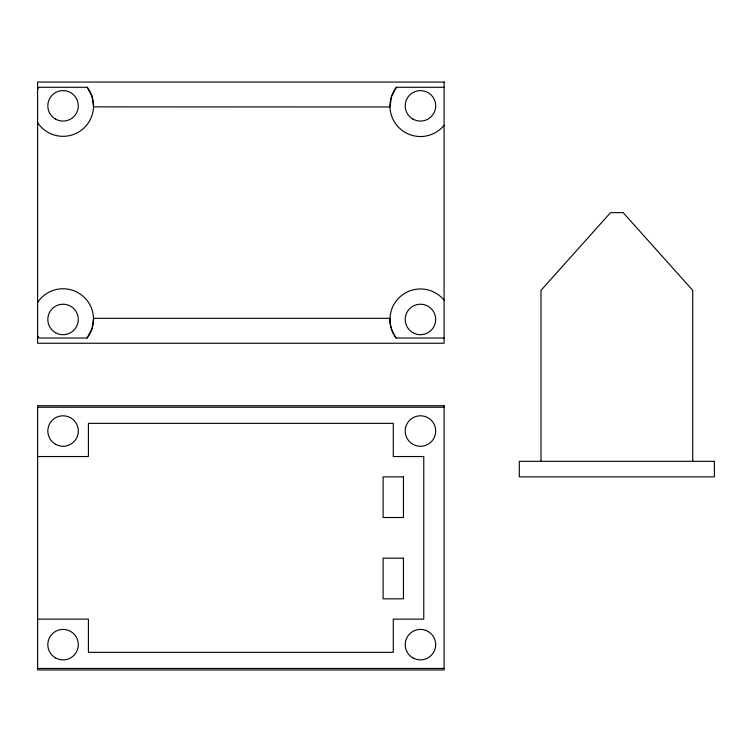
<?xml version="1.0" encoding="UTF-8"?>
<svg xmlns="http://www.w3.org/2000/svg" width="752" height="752" viewBox="0 0 752 752"><rect width="100%" height="100%" fill="white"/><g stroke="black" fill="none" stroke-linecap="round" stroke-linejoin="round"><path stroke-width="1.13" d="M37.6 89.065L38.878 87.27L87.232 87.27L92.026 96.341L93.521 106.887L389.978 106.963L391.519 96.425L396.426 87.27L444.094 87.27M38.587 337.432L37.6 336.031L39.038 338.033L87.072 338.033L91.988 328.868L93.53 318.331L389.978 318.331C389.705 325.372 391.971 332.459 396.276 338.033L444.094 338.033M37.6 407.246L444.094 407.246M37.6 456.539L88.407 456.539L88.407 423.348L393.277 423.348L393.277 456.539L423.771 456.539L423.771 619.14L393.277 619.14L393.277 652.341L88.407 652.341L88.407 619.14L37.6 619.14M37.6 668.443L444.094 668.443M692.724 461.324L692.724 290.357L623.173 212.647L610.53 212.647L540.979 290.357L540.979 461.324M396.276 338.033A30.484 30.484 0 0 1 401.53 295.545A30.484 30.484 0 0 1 444.094 300.208M37.6 302.473A30.484 30.484 0 0 1 80.849 294.493A30.484 30.484 0 0 1 87.072 338.033M444.094 125.293A30.484 30.484 0 0 1 401.436 129.88A30.484 30.484 0 0 1 396.426 87.27M87.232 87.27A30.484 30.484 0 0 1 80.746 130.669A30.484 30.484 0 0 1 37.6 122.623M444.094 82.053L37.6 82.053L37.6 343.25L444.094 343.25L444.094 82.053M444.094 405.732L37.6 405.732L37.6 669.947L444.094 669.947L444.094 405.732M714.4 461.324L519.303 461.324L519.303 476.871L714.4 476.871L714.4 461.324M403.448 476.871L383.116 476.871L383.116 517.517L403.448 517.517L403.448 476.871M403.448 558.163L383.116 558.163L383.116 598.818L403.448 598.818L403.448 558.163M411.673 443.501A15.247 15.247 0 0 0 435.634 432.409A15.247 15.247 0 0 0 414.042 417.2A15.247 15.247 0 0 0 411.673 443.501M412.829 657.85A15.247 15.247 0 0 0 435.69 644.643A15.247 15.247 0 0 0 412.829 631.445A15.247 15.247 0 0 0 412.829 657.85M55.432 657.85A15.247 15.247 0 0 0 78.302 644.643A15.247 15.247 0 0 0 55.432 631.445A15.247 15.247 0 0 0 55.432 657.85M55.432 444.235A15.247 15.247 0 0 0 78.302 431.037A15.247 15.247 0 0 0 55.432 417.839A15.247 15.247 0 0 0 55.432 444.235M412.829 119.042A15.247 15.247 0 0 0 435.69 105.844A15.247 15.247 0 0 0 412.829 92.637A15.247 15.247 0 0 0 412.829 119.042M412.829 332.657A15.247 15.247 0 0 0 435.69 319.45A15.247 15.247 0 0 0 412.829 306.252A15.247 15.247 0 0 0 412.829 332.657M55.432 119.042A15.247 15.247 0 0 0 78.302 105.844A15.247 15.247 0 0 0 55.432 92.637A15.247 15.247 0 0 0 55.432 119.042M55.432 332.657A15.247 15.247 0 0 0 78.302 319.45A15.247 15.247 0 0 0 55.432 306.252A15.247 15.247 0 0 0 55.432 332.657"/></g></svg>
